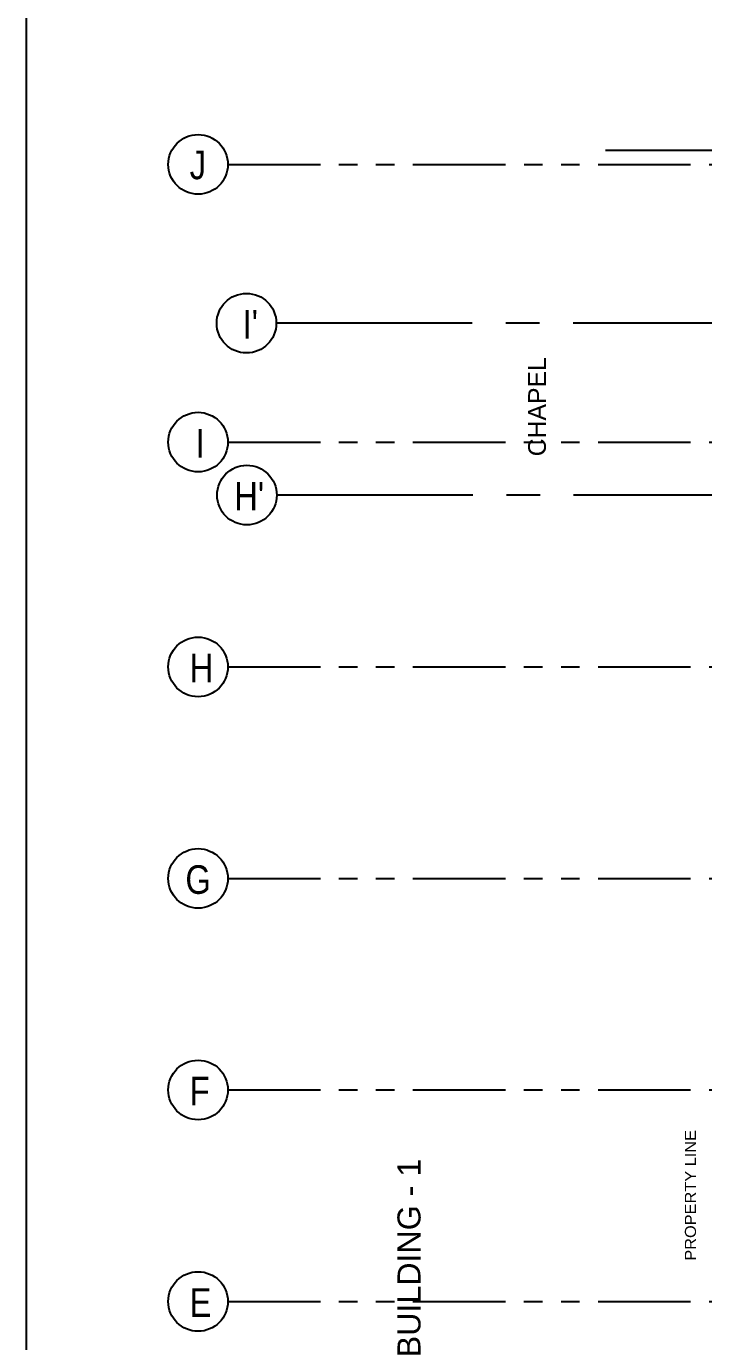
# Model space of a CAD drawing. Header units: millimetres. Extents: x 2148 to 2681, y 758 to 986.
# Drawn here: x 2480.45 to 2493.26, y 938.21 to 963.08 of the extents above; entities that cross this region are included whole.
import ezdxf

# ---------------------------------------------------------------- set-up
doc = ezdxf.new("R2010")
doc.units = ezdxf.units.MM
doc.linetypes.add('CENTER2', pattern=[28.575, 19.05, -3.175, 3.175, -3.175])
doc.linetypes.add('PHANTOMX2', pattern=[5, 2.5, -0.5, 0.5, -0.5, 0.5, -0.5])
for name, color, linetype in [('DIM', 20, 'Continuous'), ('grid', 241, 'PHANTOMX2'), ('S_GRID LINES', 252, 'Continuous'), ('TEXT', 6, 'Continuous'), ('wall', 4, 'Continuous')]:
    doc.layers.add(name, color=color, linetype=linetype)
doc.styles.add('ARIALNW', font='ARIALN.TTF')
doc.styles.add('MMTX$0$ESMX$0$X-OPTA1D', font='x-opta1d')
doc.styles.add('SWISS', font='swissl.ttf')

# ---------------------------------------------------------------- blocks, each defined once
blk = doc.blocks.new('A$C1DB67A09')
at = {"layer": 'wall', "color": 16, "linetype": 'ByBlock', "ltscale": 1.5, "elevation": 0}
blk.add_lwpolyline([(9.492, -81.28), (106.692, -81.28), (106.692, -9.48), (9.492, -9.48)], close=True, dxfattribs=at)

msp = doc.modelspace()

# ---------------------------------------------------------------- linework, layer by layer
for centre in [(2483.6981187, 960.4722324, 0), (2484.6138619, 957.469311, 0), (2483.6978048, 955.2203176, 0), (2484.6214897, 954.219311, 0), (2483.6978048, 950.969311, 0), (2483.6978048, 946.969311, 0), (2483.6978048, 942.969311), (2483.6978048, 938.969311)]:
    msp.add_circle(centre, 0.5634965)
at = {"layer": 'grid', "ltscale": 0.7}
for p, q in [((2484.2616153, 960.4722324, 0), (2494.693236, 960.4722324, 0)), ((2484.2613013, 955.2203176, 0), (2494.6929221, 955.2203176)), ((2484.2613013, 950.969311, 0), (2494.6929221, 950.969311)), ((2484.2613013, 946.969311, 0), (2494.6929221, 946.969311)), ((2484.2613013, 942.969311), (2494.6929221, 942.969311, 0)), ((2484.2613013, 938.969311), (2494.6929221, 938.969311, 0))]:
    msp.add_line(p, q, dxfattribs=at)
at = {"layer": 'S_GRID LINES', "linetype": 'CENTER2', "ltscale": 0.2}
for p, q in [((2523.1739198, 960.7338663, 0), (2491.4040531, 960.7338663, 0)), ((2523.1739198, 957.469311, 0), (2485.1773584, 957.469311, 0)), ((2523.1844707, 954.219311, 0), (2485.1849862, 954.219311, 0))]:
    msp.add_line(p, q, dxfattribs=at)

# ---------------------------------------------------------------- block references
at = {"layer": 'DIM', "color": 8}
msp.add_blockref('A$C1DB67A09', (2470.958248, 993.5189005), dxfattribs=at)

# ---------------------------------------------------------------- texts
at = {"color": 2, "style": 'MMTX$0$ESMX$0$X-OPTA1D', "width": 1.1}
msp.add_text('PROPERTY LINE', height=0.21, rotation=90, dxfattribs=at).set_placement((2493.1137032, 939.7411267, 0))
at = {"layer": 'TEXT', "style": 'SWISS'}
for s, height, p in [('CHAPEL ', 0.33538493, (2490.2750878, 954.952224, 0)), ('BUILDING - 1', 0.436000407, (2487.9041273, 937.9134917, 0))]:
    msp.add_text(s, height=height, rotation=89.98971085, dxfattribs=at).set_placement(p)
at = {"layer": 'TEXT', "char_height": 0.54, "width": 3.396423809, "attachment_point": 1, "style": 'ARIALNW'}
for s, insert in [('J', (2483.5395655, 960.7320745, 0)), ("I'", (2484.5402315, 957.71844, 0)), ('I', (2483.6500208, 955.4694466, 0)), ("H'", (2484.3821283, 954.46844, 0)), ('H', (2483.5392515, 951.21844, 0)), ('G', (2483.4585634, 947.21844, 0)), ('F', (2483.5392515, 943.21844)), ('E', (2483.5392515, 939.21844))]:
    msp.add_mtext(s, dxfattribs=dict(at, insert=insert))

doc.saveas('drawing.dxf')
